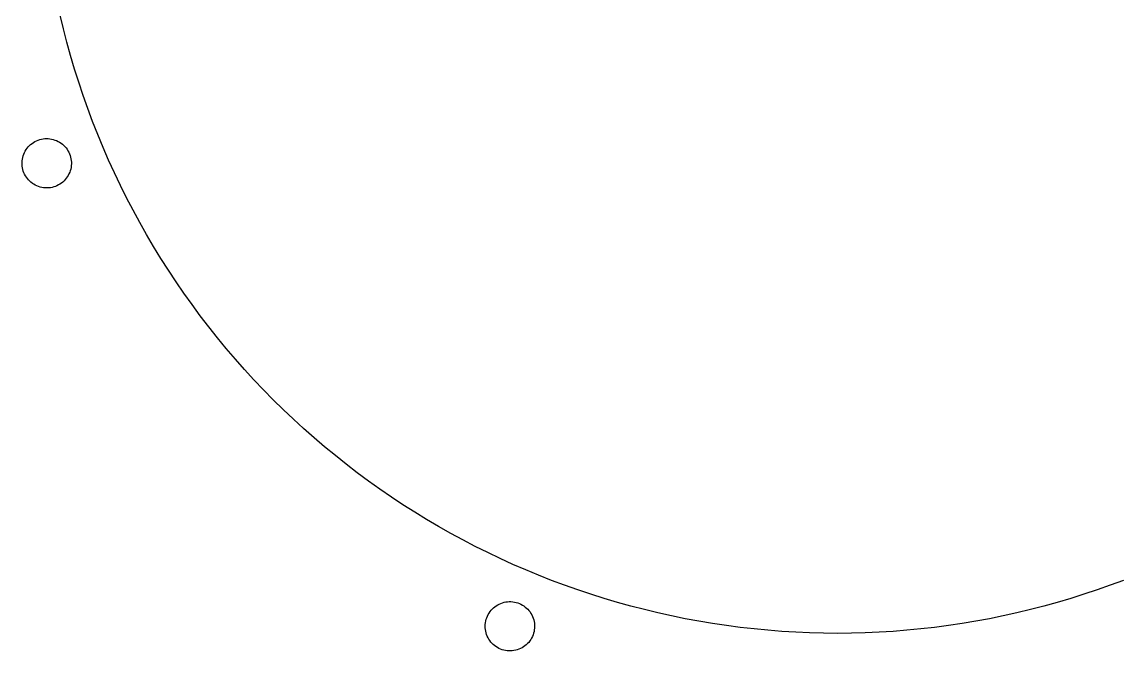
# Model space of a CAD drawing. Header units: metres. Extents: x -408 to 65, y -65 to 78.
# Drawn here: x -204.5 to -137.7, y -31.5 to 6.7 of the extents above; entities that cross this region are included whole.
import ezdxf

# ---------------------------------------------------------------- set-up
doc = ezdxf.new("R2010")
doc.units = ezdxf.units.M

msp = doc.modelspace()

# ---------------------------------------------------------------- linework, layer by layer
for p, q in [((-202.029, 6.27435), (-202.226, 7.09691)), ((-201.817, 5.45537), (-202.029, 6.27435)), ((-201.591, 4.64021), (-201.817, 5.45537)), ((-201.351, 3.82912), (-201.591, 4.64021)), ((-201.097, 3.02234), (-201.351, 3.82912)), ((-200.828, 2.22012), (-201.097, 3.02234)), ((-200.546, 1.42271), (-200.828, 2.22012)), ((-200.249, 0.63036), (-200.546, 1.42271)), ((-199.939, -0.15671), (-200.249, 0.63036)), ((-203.934, -0.69374), (-203.848, -0.63445)), ((-203.848, -0.63445), (-203.757, -0.5813)), ((-203.757, -0.5813), (-203.664, -0.53459)), ((-203.664, -0.53459), (-203.567, -0.49452)), ((-203.567, -0.49452), (-203.468, -0.4613)), ((-203.468, -0.4613), (-203.366, -0.43509)), ((-203.366, -0.43509), (-203.263, -0.416)), ((-203.263, -0.416), (-203.159, -0.40416)), ((-203.159, -0.40416), (-203.055, -0.39958)), ((-203.055, -0.39958), (-202.95, -0.40233)), ((-202.95, -0.40233), (-202.846, -0.41237)), ((-202.846, -0.41237), (-202.743, -0.42964)), ((-202.743, -0.42964), (-202.641, -0.45409)), ((-202.641, -0.45409), (-202.541, -0.48557)), ((-202.541, -0.48557), (-202.444, -0.52394)), ((-202.444, -0.52394), (-202.349, -0.56902)), ((-202.349, -0.56902), (-202.258, -0.62057)), ((-202.258, -0.62057), (-202.171, -0.67836)), ((-199.616, -0.93825), (-199.939, -0.15671)), ((-204.437, -1.34978), (-204.396, -1.25377)), ((-204.396, -1.25377), (-204.347, -1.16089)), ((-204.347, -1.16089), (-204.293, -1.07162)), ((-204.293, -1.07162), (-204.232, -0.98639)), ((-204.232, -0.98639), (-204.165, -0.90559)), ((-204.165, -0.90559), (-204.093, -0.82965)), ((-204.093, -0.82965), (-204.016, -0.75893)), ((-204.016, -0.75893), (-203.934, -0.69374)), ((-202.171, -0.67836), (-202.088, -0.7421)), ((-202.088, -0.7421), (-202.009, -0.81146)), ((-202.009, -0.81146), (-201.936, -0.88614)), ((-201.936, -0.88614), (-201.868, -0.96576)), ((-201.868, -0.96576), (-201.806, -1.04993)), ((-201.806, -1.04993), (-201.749, -1.13823)), ((-201.749, -1.13823), (-201.699, -1.23024)), ((-201.699, -1.23024), (-201.656, -1.3255)), ((-201.656, -1.3255), (-201.619, -1.42357)), ((-199.278, -1.714), (-199.616, -0.93825)), ((-204.541, -1.86026), (-204.535, -1.75577)), ((-204.54, -1.96497), (-204.541, -1.86026)), ((-204.532, -2.06934), (-204.54, -1.96497)), ((-204.535, -1.75577), (-204.521, -1.65196)), ((-204.521, -1.65196), (-204.5, -1.54936)), ((-204.5, -1.54936), (-204.472, -1.44847)), ((-204.472, -1.44847), (-204.437, -1.34978)), ((-201.619, -1.42357), (-201.59, -1.52396)), ((-201.59, -1.52396), (-201.567, -1.62617)), ((-201.567, -1.62617), (-201.551, -1.72972)), ((-201.551, -1.72972), (-201.543, -1.83411)), ((-201.542, -1.9388), (-201.549, -2.0433)), ((-201.543, -1.83411), (-201.542, -1.9388)), ((-198.928, -2.48376), (-199.278, -1.714)), ((-204.517, -2.17288), (-204.532, -2.06934)), ((-204.494, -2.2751), (-204.517, -2.17288)), ((-204.464, -2.37549), (-204.494, -2.2751)), ((-204.428, -2.47356), (-204.464, -2.37549)), ((-204.384, -2.56883), (-204.428, -2.47356)), ((-204.334, -2.66084), (-204.384, -2.56883)), ((-204.278, -2.74915), (-204.334, -2.66084)), ((-201.736, -2.63817), (-201.791, -2.72743)), ((-201.688, -2.5453), (-201.736, -2.63817)), ((-201.646, -2.44928), (-201.688, -2.5453)), ((-201.611, -2.35059), (-201.646, -2.44928)), ((-201.583, -2.24969), (-201.611, -2.35059)), ((-201.562, -2.14709), (-201.583, -2.24969)), ((-201.549, -2.0433), (-201.562, -2.14709)), ((-198.563, -3.2473), (-198.928, -2.48376)), ((-204.216, -2.8333), (-204.278, -2.74915)), ((-204.148, -2.91292), (-204.216, -2.8333)), ((-204.074, -2.98759), (-204.148, -2.91292)), ((-203.996, -3.05696), (-204.074, -2.98759)), ((-203.913, -3.1207), (-203.996, -3.05696)), ((-203.825, -3.1785), (-203.913, -3.1207)), ((-203.734, -3.23004), (-203.825, -3.1785)), ((-203.64, -3.27512), (-203.734, -3.23004)), ((-203.542, -3.31349), (-203.64, -3.27512)), ((-203.443, -3.34497), (-203.542, -3.31349)), ((-202.616, -3.33775), (-202.717, -3.36397)), ((-202.516, -3.30453), (-202.616, -3.33775)), ((-202.42, -3.26447), (-202.516, -3.30453)), ((-202.326, -3.21776), (-202.42, -3.26447)), ((-202.236, -3.16461), (-202.326, -3.21776)), ((-202.149, -3.10532), (-202.236, -3.16461)), ((-202.068, -3.04015), (-202.149, -3.10532)), ((-201.99, -2.96941), (-202.068, -3.04015)), ((-201.918, -2.89346), (-201.99, -2.96941)), ((-201.852, -2.81267), (-201.918, -2.89346)), ((-201.791, -2.72743), (-201.852, -2.81267)), ((-198.186, -4.00435), (-198.563, -3.2473)), ((-203.341, -3.36942), (-203.443, -3.34497)), ((-203.238, -3.3867), (-203.341, -3.36942)), ((-203.133, -3.39673), (-203.238, -3.3867)), ((-203.029, -3.39948), (-203.133, -3.39673)), ((-202.924, -3.39491), (-203.029, -3.39948)), ((-202.82, -3.38306), (-202.924, -3.39491)), ((-202.717, -3.36397), (-202.82, -3.38306)), ((-197.795, -4.7547), (-198.186, -4.00435)), ((-197.392, -5.49811), (-197.795, -4.7547)), ((-196.975, -6.23438), (-197.392, -5.49811)), ((-196.546, -6.96324), (-196.975, -6.23438)), ((-196.104, -7.68451), (-196.546, -6.96324)), ((-195.649, -8.39796), (-196.104, -7.68451)), ((-195.182, -9.10338), (-195.649, -8.39796)), ((-194.703, -9.80052), (-195.182, -9.10338)), ((-194.212, -10.4892), (-194.703, -9.80052)), ((-193.709, -11.1692), (-194.212, -10.4892)), ((-193.194, -11.8403), (-193.709, -11.1692)), ((-192.667, -12.5024), (-193.194, -11.8403)), ((-192.129, -13.1551), (-192.667, -12.5024)), ((-191.58, -13.7984), (-192.129, -13.1551)), ((-191.019, -14.4319), (-191.58, -13.7984)), ((-190.448, -15.0556), (-191.019, -14.4319)), ((-189.865, -15.6692), (-190.448, -15.0556)), ((-189.273, -16.2726), (-189.865, -15.6692)), ((-188.669, -16.8655), (-189.273, -16.2726)), ((-188.056, -17.4478), (-188.669, -16.8655)), ((-187.432, -18.0193), (-188.056, -17.4478)), ((-186.798, -18.5798), (-187.432, -18.0193)), ((-186.155, -19.1292), (-186.798, -18.5798)), ((-185.502, -19.6673), (-186.155, -19.1292)), ((-184.84, -20.1939), (-185.502, -19.6673)), ((-184.169, -20.7089), (-184.84, -20.1939)), ((-183.489, -21.212), (-184.169, -20.7089)), ((-182.801, -21.7033), (-183.489, -21.212)), ((-182.103, -22.1824), (-182.801, -21.7033)), ((-181.398, -22.6493), (-182.103, -22.1824)), ((-180.685, -23.1038), (-181.398, -22.6493)), ((-179.963, -23.5458), (-180.685, -23.1038)), ((-179.234, -23.9752), (-179.963, -23.5458)), ((-178.498, -24.3917), (-179.234, -23.9752)), ((-177.755, -24.7954), (-178.498, -24.3917)), ((-177.004, -25.186), (-177.755, -24.7954)), ((-176.247, -25.5634), (-177.004, -25.186)), ((-175.484, -25.9276), (-176.247, -25.5634)), ((-174.714, -26.2784), (-175.484, -25.9276)), ((-173.938, -26.6157), (-174.714, -26.2784)), ((-173.157, -26.9394), (-173.938, -26.6157)), ((-172.37, -27.2495), (-173.157, -26.9394)), ((-171.577, -27.5457), (-172.37, -27.2495)), ((-137.63, -27.2495), (-138.423, -27.5457)), ((-170.78, -27.8281), (-171.577, -27.5457)), ((-169.978, -28.0965), (-170.78, -27.8281)), ((-139.22, -27.8281), (-140.022, -28.0965)), ((-138.423, -27.5457), (-139.22, -27.8281)), ((-175.727, -28.7909), (-175.638, -28.7362)), ((-175.638, -28.7362), (-175.545, -28.6879)), ((-175.545, -28.6879), (-175.449, -28.6461)), ((-175.449, -28.6461), (-175.351, -28.6111)), ((-175.351, -28.6111), (-175.25, -28.5832)), ((-175.25, -28.5832), (-175.147, -28.5623)), ((-175.147, -28.5623), (-175.043, -28.5486)), ((-175.043, -28.5486), (-174.939, -28.5422)), ((-174.939, -28.5422), (-174.834, -28.5432)), ((-174.834, -28.5432), (-174.73, -28.5514)), ((-174.73, -28.5514), (-174.626, -28.5668)), ((-174.626, -28.5668), (-174.524, -28.5895)), ((-174.524, -28.5895), (-174.424, -28.6192)), ((-174.424, -28.6192), (-174.326, -28.6559)), ((-174.326, -28.6559), (-174.23, -28.6993)), ((-174.23, -28.6993), (-174.138, -28.7493)), ((-174.138, -28.7493), (-174.05, -28.8055)), ((-169.171, -28.3509), (-169.978, -28.0965)), ((-168.36, -28.5911), (-169.171, -28.3509)), ((-167.545, -28.8172), (-168.36, -28.5911)), ((-141.64, -28.5911), (-142.455, -28.8172)), ((-140.829, -28.3509), (-141.64, -28.5911)), ((-140.022, -28.0965), (-140.829, -28.3509)), ((-176.305, -29.5164), (-176.264, -29.4197)), ((-176.264, -29.4197), (-176.218, -29.326)), ((-176.218, -29.326), (-176.165, -29.2358)), ((-176.165, -29.2358), (-176.105, -29.1495)), ((-176.105, -29.1495), (-176.04, -29.0676)), ((-176.04, -29.0676), (-175.969, -28.9904)), ((-175.969, -28.9904), (-175.893, -28.9183)), ((-175.893, -28.9183), (-175.813, -28.8517)), ((-175.813, -28.8517), (-175.727, -28.7909)), ((-174.05, -28.8055), (-173.966, -28.8678)), ((-173.966, -28.8678), (-173.886, -28.9358)), ((-173.886, -28.9358), (-173.811, -29.0092)), ((-173.811, -29.0092), (-173.742, -29.0876)), ((-173.742, -29.0876), (-173.678, -29.1707)), ((-173.678, -29.1707), (-173.621, -29.258)), ((-173.621, -29.258), (-173.569, -29.3491)), ((-173.569, -29.3491), (-173.524, -29.4436)), ((-166.726, -29.029), (-167.545, -28.8172)), ((-165.903, -29.2265), (-166.726, -29.029)), ((-165.077, -29.4096), (-165.903, -29.2265)), ((-164.248, -29.5782), (-165.077, -29.4096)), ((-144.923, -29.4096), (-145.752, -29.5782)), ((-144.097, -29.2265), (-144.923, -29.4096)), ((-143.274, -29.029), (-144.097, -29.2265)), ((-142.455, -28.8172), (-143.274, -29.029)), ((-176.399, -30.0286), (-176.395, -29.924)), ((-176.397, -30.1333), (-176.399, -30.0286)), ((-176.395, -29.924), (-176.383, -29.82)), ((-176.383, -29.82), (-176.364, -29.7171)), ((-176.364, -29.7171), (-176.338, -29.6157)), ((-176.338, -29.6157), (-176.305, -29.5164)), ((-173.524, -29.4436), (-173.486, -29.541)), ((-173.486, -29.541), (-173.454, -29.6409)), ((-173.454, -29.6409), (-173.43, -29.7427)), ((-173.43, -29.7427), (-173.412, -29.8459)), ((-173.412, -29.8459), (-173.402, -29.9501)), ((-173.4, -30.0548), (-173.404, -30.1594)), ((-173.402, -29.9501), (-173.4, -30.0548)), ((-163.417, -29.7324), (-164.248, -29.5782)), ((-162.582, -29.872), (-163.417, -29.7324)), ((-161.746, -29.9971), (-162.582, -29.872)), ((-160.907, -30.1075), (-161.746, -29.9971)), ((-148.254, -29.9971), (-149.093, -30.1075)), ((-147.418, -29.872), (-148.254, -29.9971)), ((-146.583, -29.7324), (-147.418, -29.872)), ((-145.752, -29.5782), (-146.583, -29.7324)), ((-176.387, -30.2375), (-176.397, -30.1333)), ((-176.369, -30.3408), (-176.387, -30.2375)), ((-176.345, -30.4426), (-176.369, -30.3408)), ((-176.313, -30.5424), (-176.345, -30.4426)), ((-176.275, -30.6398), (-176.313, -30.5424)), ((-176.23, -30.7343), (-176.275, -30.6398)), ((-176.178, -30.8255), (-176.23, -30.7343)), ((-173.581, -30.7575), (-173.634, -30.8477)), ((-173.535, -30.6638), (-173.581, -30.7575)), ((-173.495, -30.567), (-173.535, -30.6638)), ((-173.461, -30.4678), (-173.495, -30.567)), ((-173.435, -30.3664), (-173.461, -30.4678)), ((-173.416, -30.2634), (-173.435, -30.3664)), ((-173.404, -30.1594), (-173.416, -30.2634)), ((-160.066, -30.2032), (-160.907, -30.1075)), ((-159.224, -30.2843), (-160.066, -30.2032)), ((-158.381, -30.3507), (-159.224, -30.2843)), ((-157.537, -30.4023), (-158.381, -30.3507)), ((-156.692, -30.4392), (-157.537, -30.4023)), ((-155.846, -30.4614), (-156.692, -30.4392)), ((-155, -30.4688), (-155.846, -30.4614)), ((-154.154, -30.4614), (-155, -30.4688)), ((-153.308, -30.4392), (-154.154, -30.4614)), ((-152.463, -30.4023), (-153.308, -30.4392)), ((-151.619, -30.3507), (-152.463, -30.4023)), ((-150.776, -30.2843), (-151.619, -30.3507)), ((-149.934, -30.2032), (-150.776, -30.2843)), ((-149.093, -30.1075), (-149.934, -30.2032)), ((-176.121, -30.9128), (-176.178, -30.8255)), ((-176.057, -30.9958), (-176.121, -30.9128)), ((-175.988, -31.0743), (-176.057, -30.9958)), ((-175.913, -31.1476), (-175.988, -31.0743)), ((-175.833, -31.2156), (-175.913, -31.1476)), ((-175.749, -31.2779), (-175.833, -31.2156)), ((-175.661, -31.3342), (-175.749, -31.2779)), ((-175.569, -31.3841), (-175.661, -31.3342)), ((-175.474, -31.4276), (-175.569, -31.3841)), ((-175.375, -31.4642), (-175.474, -31.4276)), ((-174.35, -31.4373), (-174.448, -31.4723)), ((-174.254, -31.3956), (-174.35, -31.4373)), ((-174.161, -31.3473), (-174.254, -31.3956)), ((-174.072, -31.2926), (-174.161, -31.3473)), ((-173.986, -31.2318), (-174.072, -31.2926)), ((-173.906, -31.1652), (-173.986, -31.2318)), ((-173.83, -31.0931), (-173.906, -31.1652)), ((-173.759, -31.0159), (-173.83, -31.0931)), ((-173.694, -30.934), (-173.759, -31.0159)), ((-173.634, -30.8477), (-173.694, -30.934)), ((-175.275, -31.4939), (-175.375, -31.4642)), ((-175.173, -31.5166), (-175.275, -31.4939)), ((-175.069, -31.5321), (-175.173, -31.5166)), ((-174.965, -31.5403), (-175.069, -31.5321)), ((-174.86, -31.5412), (-174.965, -31.5403)), ((-174.756, -31.5348), (-174.86, -31.5412)), ((-174.652, -31.5212), (-174.756, -31.5348)), ((-174.549, -31.5003), (-174.652, -31.5212)), ((-174.448, -31.4723), (-174.549, -31.5003))]:
    msp.add_line(p, q)

doc.saveas('drawing.dxf')
